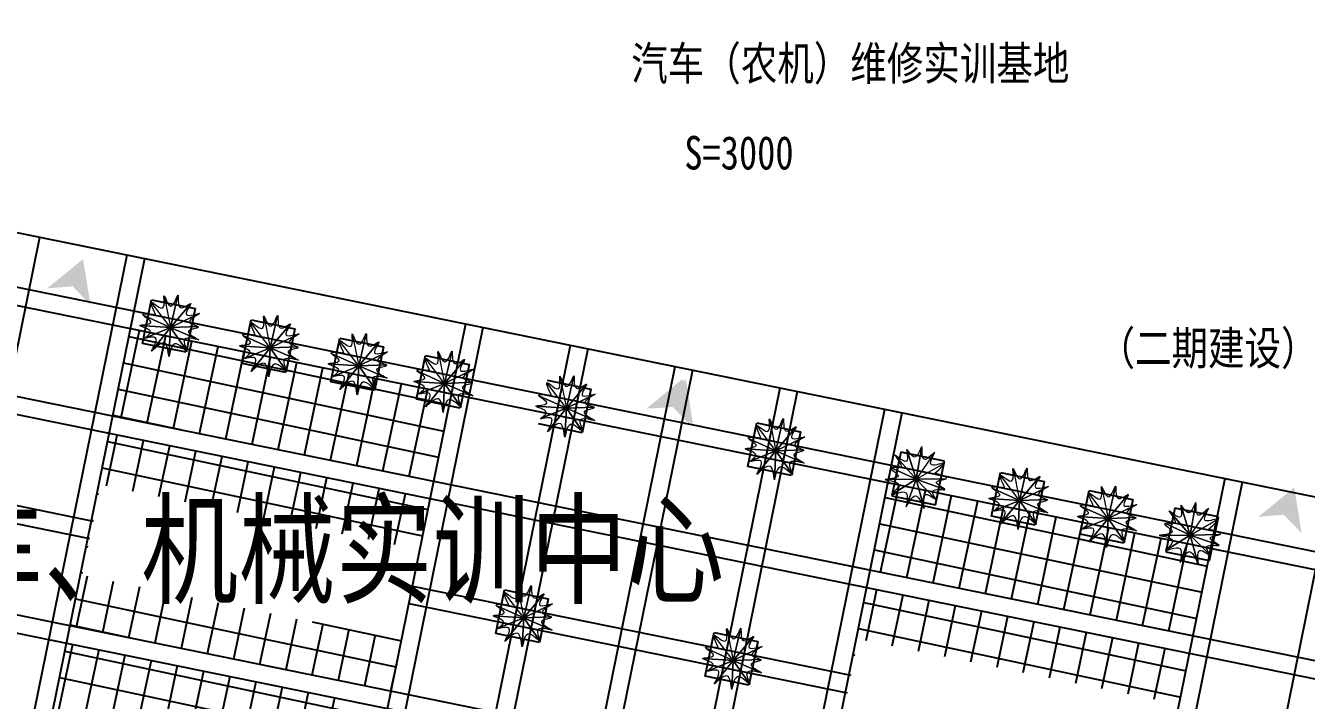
# Model space of a CAD drawing. Extents: x -534 to 560, y 572 to 1344.
# Drawn here: x -200.6 to -128.8, y 1170.5 to 1208.4 of the extents above; entities that cross this region are included whole.
import ezdxf

# ---------------------------------------------------------------- set-up
doc = ezdxf.new("R2010")
doc.units = 0
doc.header["$LTSCALE"] = 1000
doc.header["$MEASUREMENT"] = 0
for name, color, linetype in [('0-场地', 5, 'Continuous'), ('2222', 7, 'Continuous'), ('PUB_TEXT', 7, 'Continuous'), ('WALL', 2, 'Continuous'), ('绿化', 3, 'Continuous'), ('铺地', 25, 'Continuous')]:
    doc.layers.add(name, color=color, linetype=linetype)
doc.styles.add('HT', font='simhei.ttf', dxfattribs={"width": 0.8})

msp = doc.modelspace()

# ---------------------------------------------------------------- hatches: boundary and pattern name
at = {"layer": '0-场地'}
for points in [[(-198.003, 1193.744), (-197.008, 1192.707), (-197.423, 1195.272), (-199.437, 1193.629)], [(-164.361, 1187.017), (-163.365, 1185.98), (-163.781, 1188.544), (-165.794, 1186.902)], [(-164.176, 1186.996), (-163.18, 1185.958), (-163.596, 1188.523), (-165.609, 1186.881)], [(-130.031, 1180.935), (-129.036, 1179.897), (-129.451, 1182.462), (-131.464, 1180.82)]]:
    msp.add_hatch(color=256, dxfattribs=at).paths.add_polyline_path(points)

# ---------------------------------------------------------------- linework, layer by layer
at = {"layer": '2222'}
for p, q in [((-194.082, 1190.547), (-193.584, 1192.996)), ((-193.584, 1192.996), (-191.134, 1192.498)), ((-191.134, 1192.498), (-191.633, 1190.048)), ((-188.488, 1189.408), (-187.989, 1191.858)), ((-187.989, 1191.858), (-185.539, 1191.36)), ((-185.539, 1191.36), (-186.038, 1188.91)), ((-191.633, 1190.048), (-194.082, 1190.547)), ((-183.517, 1188.397), (-183.019, 1190.847)), ((-183.019, 1190.847), (-180.569, 1190.349)), ((-180.569, 1190.349), (-181.068, 1187.899)), ((-178.703, 1187.418), (-178.205, 1189.868)), ((-178.205, 1189.868), (-175.755, 1189.369)), ((-186.038, 1188.91), (-188.488, 1189.408)), ((-175.755, 1189.369), (-176.254, 1186.92)), ((-181.068, 1187.899), (-183.517, 1188.397)), ((-171.371, 1188.477), (-168.921, 1187.979)), ((-176.254, 1186.92), (-178.703, 1187.418)), ((-168.921, 1187.979), (-169.419, 1185.529)), ((-169.419, 1185.529), (-171.869, 1186.028)), ((-160.11, 1183.635), (-159.612, 1186.085)), ((-159.612, 1186.085), (-157.162, 1185.587)), ((-157.162, 1185.587), (-157.66, 1183.137)), ((-151.531, 1184.441), (-152.03, 1181.992)), ((-149.082, 1183.943), (-151.531, 1184.441)), ((-149.58, 1181.493), (-149.082, 1183.943)), ((-157.66, 1183.137), (-160.11, 1183.635)), ((-146.435, 1180.853), (-145.937, 1183.303)), ((-145.937, 1183.303), (-143.487, 1182.805)), ((-143.487, 1182.805), (-143.985, 1180.355)), ((-152.03, 1181.992), (-149.58, 1181.493)), ((-141.465, 1179.842), (-140.966, 1182.292)), ((-140.966, 1182.292), (-138.517, 1181.794)), ((-138.517, 1181.794), (-139.015, 1179.344)), ((-136.152, 1181.313), (-136.651, 1178.863)), ((-133.703, 1180.814), (-136.152, 1181.313)), ((-143.985, 1180.355), (-146.435, 1180.853)), ((-134.201, 1178.365), (-133.703, 1180.814)), ((-139.015, 1179.344), (-141.465, 1179.842)), ((-136.651, 1178.863), (-134.201, 1178.365)), ((-174.261, 1174.268), (-173.763, 1176.718)), ((-173.763, 1176.718), (-171.313, 1176.22)), ((-171.313, 1176.22), (-171.812, 1173.77)), ((-171.812, 1173.77), (-174.261, 1174.268)), ((-162.502, 1171.876), (-162.004, 1174.326)), ((-162.004, 1174.326), (-159.554, 1173.828)), ((-159.554, 1173.828), (-160.052, 1171.378)), ((-160.052, 1171.378), (-162.502, 1171.876))]:
    msp.add_line(p, q, dxfattribs=at)
at = {"layer": 'WALL', "ltscale": 10, "const_width": 0.1}
msp.add_lwpolyline([(-107.751, 1177.754), (-101.762, 1207.149), (-199.753, 1227.09), (-205.736, 1197.692)], close=True, dxfattribs=at)
at = {"layer": '绿化', "color": 3, "lineweight": 0}
for p, q in [((-192.879, 1193.221), (-192.514, 1191.432)), ((-192.514, 1191.432), (-192.097, 1193.246)), ((-192.097, 1193.246), (-192.514, 1191.432)), ((-192.514, 1191.432), (-193.608, 1192.861)), ((-192.514, 1191.432), (-191.383, 1192.774)), ((-191.383, 1192.774), (-192.514, 1191.432)), ((-192.514, 1191.432), (-194.057, 1192.126)), ((-194.057, 1192.126), (-192.514, 1191.432)), ((-192.514, 1191.432), (-190.898, 1192.221)), ((-190.898, 1192.221), (-192.514, 1191.432)), ((-186.92, 1190.294), (-188.014, 1191.723)), ((-187.284, 1192.083), (-186.92, 1190.294)), ((-186.92, 1190.294), (-186.503, 1192.107)), ((-186.503, 1192.107), (-186.92, 1190.294)), ((-192.514, 1191.432), (-194.231, 1191.544)), ((-194.231, 1191.544), (-192.514, 1191.432)), ((-192.514, 1191.432), (-193.961, 1190.843)), ((-193.961, 1190.843), (-192.514, 1191.432)), ((-192.514, 1191.432), (-193.575, 1190.114)), ((-193.575, 1190.114), (-192.514, 1191.432)), ((-192.514, 1191.432), (-192.6, 1189.804)), ((-192.6, 1189.804), (-192.514, 1191.432)), ((-192.514, 1191.432), (-190.942, 1191.492)), ((-190.942, 1191.492), (-192.514, 1191.432)), ((-192.514, 1191.432), (-191.585, 1190.102)), ((-191.585, 1190.102), (-192.514, 1191.432)), ((-192.514, 1191.432), (-190.923, 1190.738)), ((-190.923, 1190.738), (-192.514, 1191.432)), ((-186.92, 1190.294), (-188.462, 1190.987)), ((-188.462, 1190.987), (-186.92, 1190.294)), ((-186.92, 1190.294), (-185.789, 1191.636)), ((-185.789, 1191.636), (-186.92, 1190.294)), ((-186.92, 1190.294), (-185.303, 1191.083)), ((-185.303, 1191.083), (-186.92, 1190.294)), ((-182.314, 1191.072), (-181.949, 1189.282)), ((-181.949, 1189.282), (-181.532, 1191.096)), ((-181.532, 1191.096), (-181.949, 1189.282)), ((-186.92, 1190.294), (-188.636, 1190.406)), ((-188.636, 1190.406), (-186.92, 1190.294)), ((-186.92, 1190.294), (-188.366, 1189.705)), ((-188.366, 1189.705), (-186.92, 1190.294)), ((-186.92, 1190.294), (-187.98, 1188.976)), ((-187.98, 1188.976), (-186.92, 1190.294)), ((-186.92, 1190.294), (-187.005, 1188.666)), ((-187.005, 1188.666), (-186.92, 1190.294)), ((-186.92, 1190.294), (-185.347, 1190.354)), ((-185.347, 1190.354), (-186.92, 1190.294)), ((-186.92, 1190.294), (-185.991, 1188.964)), ((-185.991, 1188.964), (-186.92, 1190.294)), ((-186.92, 1190.294), (-185.328, 1189.6)), ((-185.328, 1189.6), (-186.92, 1190.294)), ((-181.949, 1189.282), (-183.043, 1190.711)), ((-181.949, 1189.282), (-180.818, 1190.625)), ((-180.818, 1190.625), (-181.949, 1189.282)), ((-181.949, 1189.282), (-183.492, 1189.976)), ((-183.492, 1189.976), (-181.949, 1189.282)), ((-181.949, 1189.282), (-180.333, 1190.071)), ((-180.333, 1190.071), (-181.949, 1189.282)), ((-177.135, 1188.303), (-178.229, 1189.732)), ((-177.5, 1190.093), (-177.135, 1188.303)), ((-177.135, 1188.303), (-176.718, 1190.117)), ((-176.718, 1190.117), (-177.135, 1188.303)), ((-177.135, 1188.303), (-176.004, 1189.646)), ((-176.004, 1189.646), (-177.135, 1188.303)), ((-181.949, 1189.282), (-183.666, 1189.395)), ((-183.666, 1189.395), (-181.949, 1189.282)), ((-181.949, 1189.282), (-183.396, 1188.693)), ((-183.396, 1188.693), (-181.949, 1189.282)), ((-181.949, 1189.282), (-183.01, 1187.965)), ((-183.01, 1187.965), (-181.949, 1189.282)), ((-181.949, 1189.282), (-182.035, 1187.654)), ((-182.035, 1187.654), (-181.949, 1189.282)), ((-181.949, 1189.282), (-180.377, 1189.342)), ((-180.377, 1189.342), (-181.949, 1189.282)), ((-181.949, 1189.282), (-181.02, 1187.953)), ((-181.02, 1187.953), (-181.949, 1189.282)), ((-181.949, 1189.282), (-180.358, 1188.589)), ((-180.358, 1188.589), (-181.949, 1189.282)), ((-177.135, 1188.303), (-178.678, 1188.997)), ((-178.678, 1188.997), (-177.135, 1188.303)), ((-177.135, 1188.303), (-175.519, 1189.092)), ((-175.519, 1189.092), (-177.135, 1188.303)), ((-177.135, 1188.303), (-178.852, 1188.416)), ((-178.852, 1188.416), (-177.135, 1188.303)), ((-177.135, 1188.303), (-178.582, 1187.714)), ((-178.582, 1187.714), (-177.135, 1188.303)), ((-177.135, 1188.303), (-178.196, 1186.986)), ((-178.196, 1186.986), (-177.135, 1188.303)), ((-177.135, 1188.303), (-177.221, 1186.675)), ((-177.221, 1186.675), (-177.135, 1188.303)), ((-177.135, 1188.303), (-175.563, 1188.363)), ((-175.563, 1188.363), (-177.135, 1188.303)), ((-177.135, 1188.303), (-176.206, 1186.973)), ((-176.206, 1186.973), (-177.135, 1188.303)), ((-177.135, 1188.303), (-175.544, 1187.609)), ((-175.544, 1187.609), (-177.135, 1188.303)), ((-170.301, 1186.913), (-171.395, 1188.342)), ((-170.665, 1188.702), (-170.301, 1186.913)), ((-170.301, 1186.913), (-169.884, 1188.727)), ((-169.884, 1188.727), (-170.301, 1186.913)), ((-170.301, 1186.913), (-169.17, 1188.255)), ((-169.17, 1188.255), (-170.301, 1186.913)), ((-170.301, 1186.913), (-171.844, 1187.607)), ((-171.844, 1187.607), (-170.301, 1186.913)), ((-170.301, 1186.913), (-168.684, 1187.702)), ((-168.684, 1187.702), (-170.301, 1186.913)), ((-170.301, 1186.913), (-172.018, 1187.025)), ((-172.018, 1187.025), (-170.301, 1186.913)), ((-170.301, 1186.913), (-171.748, 1186.324)), ((-171.748, 1186.324), (-170.301, 1186.913)), ((-170.301, 1186.913), (-171.362, 1185.595)), ((-171.362, 1185.595), (-170.301, 1186.913)), ((-170.301, 1186.913), (-170.387, 1185.285)), ((-170.387, 1185.285), (-170.301, 1186.913)), ((-170.301, 1186.913), (-168.729, 1186.973)), ((-168.729, 1186.973), (-170.301, 1186.913)), ((-170.301, 1186.913), (-169.372, 1185.583)), ((-169.372, 1185.583), (-170.301, 1186.913)), ((-170.301, 1186.913), (-168.71, 1186.219)), ((-168.71, 1186.219), (-170.301, 1186.913)), ((-158.542, 1184.521), (-159.636, 1185.95)), ((-158.906, 1186.31), (-158.542, 1184.521)), ((-158.542, 1184.521), (-158.125, 1186.334)), ((-158.125, 1186.334), (-158.542, 1184.521)), ((-158.542, 1184.521), (-157.411, 1185.863)), ((-157.411, 1185.863), (-158.542, 1184.521)), ((-158.542, 1184.521), (-156.925, 1185.31)), ((-156.925, 1185.31), (-158.542, 1184.521)), ((-158.542, 1184.521), (-160.259, 1184.633)), ((-160.259, 1184.633), (-158.542, 1184.521)), ((-158.542, 1184.521), (-160.084, 1185.214)), ((-160.084, 1185.214), (-158.542, 1184.521)), ((-158.542, 1184.521), (-159.989, 1183.931)), ((-159.989, 1183.931), (-158.542, 1184.521)), ((-158.542, 1184.521), (-159.603, 1183.203)), ((-159.603, 1183.203), (-158.542, 1184.521)), ((-158.542, 1184.521), (-158.628, 1182.892)), ((-158.628, 1182.892), (-158.542, 1184.521)), ((-158.542, 1184.521), (-156.97, 1184.581)), ((-156.97, 1184.581), (-158.542, 1184.521)), ((-158.542, 1184.521), (-157.613, 1183.191)), ((-157.613, 1183.191), (-158.542, 1184.521)), ((-158.542, 1184.521), (-156.95, 1183.827)), ((-156.95, 1183.827), (-158.542, 1184.521)), ((-150.677, 1182.921), (-151.194, 1184.598)), ((-151.194, 1184.598), (-150.677, 1182.921)), ((-150.677, 1182.921), (-150.353, 1184.753)), ((-150.353, 1184.753), (-150.677, 1182.921)), ((-150.677, 1182.921), (-151.858, 1184.279)), ((-151.858, 1184.279), (-150.677, 1182.921)), ((-149.643, 1184.426), (-150.677, 1182.921)), ((-150.677, 1182.921), (-149.112, 1183.809)), ((-150.677, 1182.921), (-152.101, 1183.59)), ((-152.101, 1183.59), (-150.677, 1182.921)), ((-144.867, 1181.739), (-145.961, 1183.168)), ((-145.231, 1183.528), (-144.867, 1181.739)), ((-144.867, 1181.739), (-144.45, 1183.552)), ((-144.45, 1183.552), (-144.867, 1181.739)), ((-144.867, 1181.739), (-143.736, 1183.081)), ((-143.736, 1183.081), (-144.867, 1181.739)), ((-150.677, 1182.921), (-152.414, 1182.904)), ((-152.414, 1182.904), (-150.677, 1182.921)), ((-150.677, 1182.921), (-152.052, 1182.059)), ((-152.052, 1182.059), (-150.677, 1182.921)), ((-150.677, 1182.921), (-151.235, 1181.388)), ((-151.235, 1181.388), (-150.677, 1182.921)), ((-150.677, 1182.921), (-148.987, 1182.957)), ((-148.987, 1182.957), (-150.677, 1182.921)), ((-150.677, 1182.921), (-150.216, 1181.293)), ((-150.216, 1181.293), (-150.677, 1182.921)), ((-150.677, 1182.921), (-149.053, 1182.353)), ((-149.053, 1182.353), (-150.677, 1182.921)), ((-150.677, 1182.921), (-149.576, 1181.813)), ((-149.576, 1181.813), (-150.677, 1182.921)), ((-144.867, 1181.739), (-146.41, 1182.432)), ((-146.41, 1182.432), (-144.867, 1181.739)), ((-144.867, 1181.739), (-143.25, 1182.528)), ((-143.25, 1182.528), (-144.867, 1181.739)), ((-140.261, 1182.517), (-139.897, 1180.727)), ((-139.897, 1180.727), (-139.48, 1182.541)), ((-139.48, 1182.541), (-139.897, 1180.727)), ((-144.867, 1181.739), (-146.584, 1181.851)), ((-146.584, 1181.851), (-144.867, 1181.739)), ((-144.867, 1181.739), (-146.314, 1181.149)), ((-146.314, 1181.149), (-144.867, 1181.739)), ((-144.867, 1181.739), (-145.928, 1180.421)), ((-145.928, 1180.421), (-144.867, 1181.739)), ((-144.867, 1181.739), (-144.953, 1180.111)), ((-144.953, 1180.111), (-144.867, 1181.739)), ((-144.867, 1181.739), (-143.295, 1181.799)), ((-143.295, 1181.799), (-144.867, 1181.739)), ((-144.867, 1181.739), (-143.938, 1180.409)), ((-143.938, 1180.409), (-144.867, 1181.739)), ((-144.867, 1181.739), (-143.276, 1181.045)), ((-143.276, 1181.045), (-144.867, 1181.739)), ((-139.897, 1180.727), (-140.991, 1182.156)), ((-139.897, 1180.727), (-138.766, 1182.07)), ((-138.766, 1182.07), (-139.897, 1180.727)), ((-139.897, 1180.727), (-141.439, 1181.421)), ((-141.439, 1181.421), (-139.897, 1180.727)), ((-139.897, 1180.727), (-138.28, 1181.516)), ((-138.28, 1181.516), (-139.897, 1180.727)), ((-135.298, 1179.792), (-136.479, 1181.15)), ((-136.479, 1181.15), (-135.298, 1179.792)), ((-135.298, 1179.792), (-135.815, 1181.47)), ((-135.815, 1181.47), (-135.298, 1179.792)), ((-135.298, 1179.792), (-134.974, 1181.624)), ((-134.974, 1181.624), (-135.298, 1179.792)), ((-134.264, 1181.297), (-135.298, 1179.792)), ((-139.897, 1180.727), (-141.614, 1180.84)), ((-141.614, 1180.84), (-139.897, 1180.727)), ((-139.897, 1180.727), (-141.343, 1180.138)), ((-141.343, 1180.138), (-139.897, 1180.727)), ((-139.897, 1180.727), (-140.957, 1179.41)), ((-140.957, 1179.41), (-139.897, 1180.727)), ((-139.897, 1180.727), (-139.982, 1179.099)), ((-139.982, 1179.099), (-139.897, 1180.727)), ((-139.897, 1180.727), (-138.324, 1180.787)), ((-138.324, 1180.787), (-139.897, 1180.727)), ((-139.897, 1180.727), (-138.968, 1179.398)), ((-138.968, 1179.398), (-139.897, 1180.727)), ((-139.897, 1180.727), (-138.305, 1180.034)), ((-138.305, 1180.034), (-139.897, 1180.727)), ((-135.298, 1179.792), (-136.722, 1180.461)), ((-136.722, 1180.461), (-135.298, 1179.792)), ((-135.298, 1179.792), (-133.733, 1180.68)), ((-135.298, 1179.792), (-137.034, 1179.775)), ((-137.034, 1179.775), (-135.298, 1179.792)), ((-135.298, 1179.792), (-136.673, 1178.931)), ((-136.673, 1178.931), (-135.298, 1179.792)), ((-135.298, 1179.792), (-135.856, 1178.26)), ((-135.856, 1178.26), (-135.298, 1179.792)), ((-135.298, 1179.792), (-133.608, 1179.828)), ((-133.608, 1179.828), (-135.298, 1179.792)), ((-135.298, 1179.792), (-134.837, 1178.165)), ((-134.837, 1178.165), (-135.298, 1179.792)), ((-135.298, 1179.792), (-133.674, 1179.225)), ((-133.674, 1179.225), (-135.298, 1179.792)), ((-135.298, 1179.792), (-134.197, 1178.684)), ((-134.197, 1178.684), (-135.298, 1179.792)), ((-173.058, 1176.943), (-172.693, 1175.154)), ((-172.693, 1175.154), (-172.276, 1176.967)), ((-172.276, 1176.967), (-172.693, 1175.154)), ((-172.693, 1175.154), (-173.787, 1176.583)), ((-172.693, 1175.154), (-171.562, 1176.496)), ((-171.562, 1176.496), (-172.693, 1175.154)), ((-172.693, 1175.154), (-171.077, 1175.943)), ((-171.077, 1175.943), (-172.693, 1175.154)), ((-172.693, 1175.154), (-174.41, 1175.266)), ((-174.41, 1175.266), (-172.693, 1175.154)), ((-172.693, 1175.154), (-174.236, 1175.847)), ((-174.236, 1175.847), (-172.693, 1175.154)), ((-172.693, 1175.154), (-171.121, 1175.214)), ((-171.121, 1175.214), (-172.693, 1175.154)), ((-172.693, 1175.154), (-174.14, 1174.565)), ((-174.14, 1174.565), (-172.693, 1175.154)), ((-172.693, 1175.154), (-173.754, 1173.836)), ((-173.754, 1173.836), (-172.693, 1175.154)), ((-172.693, 1175.154), (-172.779, 1173.526)), ((-172.779, 1173.526), (-172.693, 1175.154)), ((-172.693, 1175.154), (-171.764, 1173.824)), ((-171.764, 1173.824), (-172.693, 1175.154)), ((-172.693, 1175.154), (-171.102, 1174.46)), ((-171.102, 1174.46), (-172.693, 1175.154)), ((-161.299, 1174.551), (-160.934, 1172.761)), ((-160.934, 1172.761), (-160.517, 1174.575)), ((-160.517, 1174.575), (-160.934, 1172.761)), ((-160.934, 1172.761), (-162.028, 1174.19)), ((-160.934, 1172.761), (-159.803, 1174.104)), ((-159.803, 1174.104), (-160.934, 1172.761)), ((-160.934, 1172.761), (-162.477, 1173.455)), ((-162.477, 1173.455), (-160.934, 1172.761)), ((-160.934, 1172.761), (-159.317, 1173.55)), ((-159.317, 1173.55), (-160.934, 1172.761)), ((-160.934, 1172.761), (-162.651, 1172.874)), ((-162.651, 1172.874), (-160.934, 1172.761)), ((-160.934, 1172.761), (-162.381, 1172.172)), ((-162.381, 1172.172), (-160.934, 1172.761)), ((-160.934, 1172.761), (-161.995, 1171.444)), ((-161.995, 1171.444), (-160.934, 1172.761)), ((-160.934, 1172.761), (-161.02, 1171.133)), ((-161.02, 1171.133), (-160.934, 1172.761)), ((-160.934, 1172.761), (-159.362, 1172.821)), ((-159.362, 1172.821), (-160.934, 1172.761)), ((-160.934, 1172.761), (-160.005, 1171.432)), ((-160.005, 1171.432), (-160.934, 1172.761)), ((-160.934, 1172.761), (-159.343, 1172.068)), ((-159.343, 1172.068), (-160.934, 1172.761))]:
    msp.add_line(p, q, dxfattribs=at)
for points in [[(-193.354, 1192.165), (-193.745, 1192.202), (-194.473, 1192.27), (-193.132, 1191.602), (-194.823, 1191.593), (-193.202, 1191.298), (-194.341, 1190.664), (-192.877, 1191.18), (-194.025, 1189.514), (-192.973, 1190.783), (-192.631, 1190.312), (-192.619, 1189.284), (-192.454, 1191.104), (-191.242, 1189.592), (-192.162, 1191.171), (-190.261, 1190.46), (-192.099, 1191.31), (-190.668, 1191.398), (-191.23, 1191.593), (-191.726, 1191.789), (-190.268, 1192.488), (-192.102, 1191.8), (-191.017, 1193.153), (-192.214, 1192.11), (-191.964, 1193.854), (-192.483, 1192.044), (-193.019, 1193.802), (-192.701, 1192.035), (-193.858, 1193.239), (-193.523, 1192.525), (-193.354, 1192.165)], [(-187.76, 1191.027), (-188.151, 1191.063), (-188.878, 1191.132), (-187.538, 1190.464), (-189.228, 1190.454), (-187.607, 1190.16), (-188.747, 1189.525), (-187.283, 1190.041), (-188.43, 1188.376), (-187.379, 1189.645), (-187.036, 1189.174), (-187.025, 1188.146), (-186.859, 1189.966), (-185.648, 1188.453), (-186.568, 1190.033), (-184.666, 1189.322), (-186.504, 1190.171), (-185.073, 1190.259), (-185.636, 1190.455), (-186.131, 1190.651), (-184.673, 1191.35), (-186.507, 1190.662), (-185.422, 1192.014), (-186.619, 1190.972), (-186.369, 1192.715), (-186.888, 1190.906), (-187.424, 1192.664), (-187.107, 1190.897), (-188.264, 1192.101), (-187.929, 1191.387), (-187.76, 1191.027)], [(-182.789, 1190.016), (-183.18, 1190.052), (-183.907, 1190.121), (-182.567, 1189.453), (-184.258, 1189.443), (-182.637, 1189.149), (-183.776, 1188.514), (-182.312, 1189.03), (-183.46, 1187.365), (-182.408, 1188.634), (-182.066, 1188.163), (-182.054, 1187.135), (-181.889, 1188.955), (-180.677, 1187.442), (-181.597, 1189.022), (-179.695, 1188.311), (-181.534, 1189.16), (-180.103, 1189.248), (-180.665, 1189.444), (-181.161, 1189.64), (-179.703, 1190.339), (-181.537, 1189.651), (-180.452, 1191.003), (-181.649, 1189.96), (-181.399, 1191.704), (-181.918, 1189.895), (-182.454, 1191.653), (-182.136, 1189.886), (-183.293, 1191.089), (-182.958, 1190.376), (-182.789, 1190.016)], [(-177.975, 1189.036), (-178.366, 1189.073), (-179.093, 1189.141), (-177.753, 1188.473), (-179.444, 1188.464), (-177.823, 1188.17), (-178.962, 1187.535), (-177.498, 1188.051), (-178.646, 1186.386), (-177.594, 1187.654), (-177.252, 1187.183), (-177.24, 1186.156), (-177.075, 1187.975), (-175.863, 1186.463), (-176.783, 1188.042), (-174.881, 1187.331), (-176.72, 1188.181), (-175.289, 1188.269), (-175.851, 1188.464), (-176.347, 1188.661), (-174.889, 1189.36), (-176.723, 1188.671), (-175.638, 1190.024), (-176.835, 1188.981), (-176.585, 1190.725), (-177.104, 1188.916), (-177.64, 1190.673), (-177.322, 1188.907), (-178.479, 1190.11), (-178.144, 1189.396), (-177.975, 1189.036)], [(-171.141, 1187.646), (-171.532, 1187.683), (-172.259, 1187.751), (-170.919, 1187.083), (-172.61, 1187.074), (-170.988, 1186.779), (-172.128, 1186.145), (-170.664, 1186.661), (-171.812, 1184.995), (-170.76, 1186.264), (-170.417, 1185.793), (-170.406, 1184.765), (-170.241, 1186.585), (-169.029, 1185.073), (-169.949, 1186.652), (-168.047, 1185.941), (-169.886, 1186.791), (-168.455, 1186.879), (-169.017, 1187.074), (-169.513, 1187.27), (-168.055, 1187.969), (-169.888, 1187.281), (-168.803, 1188.634), (-170, 1187.591), (-169.75, 1189.335), (-170.27, 1187.525), (-170.806, 1189.283), (-170.488, 1187.516), (-171.645, 1188.72), (-171.31, 1188.006), (-171.141, 1187.646)], [(-159.382, 1185.254), (-159.773, 1185.29), (-160.5, 1185.359), (-159.16, 1184.691), (-160.85, 1184.681), (-159.229, 1184.387), (-160.369, 1183.752), (-158.905, 1184.268), (-160.053, 1182.603), (-159.001, 1183.872), (-158.658, 1183.401), (-158.647, 1182.373), (-158.481, 1184.193), (-157.27, 1182.68), (-158.19, 1184.26), (-156.288, 1183.549), (-158.126, 1184.398), (-156.695, 1184.486), (-157.258, 1184.682), (-157.754, 1184.878), (-156.295, 1185.577), (-158.129, 1184.889), (-157.044, 1186.241), (-158.241, 1185.199), (-157.991, 1186.942), (-158.51, 1185.133), (-159.047, 1186.891), (-158.729, 1185.124), (-159.886, 1186.327), (-159.551, 1185.614), (-159.382, 1185.254)], [(-149.618, 1183.267), (-149.244, 1183.148), (-148.548, 1182.927), (-150.042, 1182.836), (-148.49, 1182.167), (-150.097, 1182.529), (-149.296, 1181.5), (-150.442, 1182.547), (-150.036, 1180.565), (-150.508, 1182.144), (-151.008, 1181.844), (-151.42, 1180.903), (-150.861, 1182.643), (-152.567, 1181.724), (-151.104, 1182.818), (-153.132, 1182.907), (-151.108, 1182.97), (-152.391, 1183.611), (-151.797, 1183.571), (-151.263, 1183.558), (-152.333, 1184.771), (-150.914, 1183.421), (-151.384, 1185.09), (-150.689, 1183.662), (-150.238, 1185.365), (-150.467, 1183.497), (-149.287, 1184.905), (-150.27, 1183.403), (-148.734, 1184.059), (-149.322, 1183.533), (-149.618, 1183.267)], [(-145.707, 1182.472), (-146.098, 1182.508), (-146.825, 1182.577), (-145.485, 1181.909), (-147.176, 1181.899), (-145.554, 1181.605), (-146.694, 1180.97), (-145.23, 1181.486), (-146.378, 1179.821), (-145.326, 1181.09), (-144.983, 1180.619), (-144.972, 1179.591), (-144.807, 1181.411), (-143.595, 1179.898), (-144.515, 1181.478), (-142.613, 1180.767), (-144.452, 1181.616), (-143.021, 1181.704), (-143.583, 1181.9), (-144.079, 1182.096), (-142.621, 1182.795), (-144.454, 1182.107), (-143.369, 1183.459), (-144.566, 1182.417), (-144.316, 1184.16), (-144.836, 1182.351), (-145.372, 1184.109), (-145.054, 1182.342), (-146.211, 1183.545), (-145.876, 1182.832), (-145.707, 1182.472)], [(-140.737, 1181.461), (-141.128, 1181.497), (-141.855, 1181.566), (-140.515, 1180.898), (-142.205, 1180.888), (-140.584, 1180.594), (-141.724, 1179.959), (-140.26, 1180.475), (-141.408, 1178.81), (-140.356, 1180.079), (-140.013, 1179.607), (-140.002, 1178.58), (-139.836, 1180.4), (-138.625, 1178.887), (-139.545, 1180.467), (-137.643, 1179.756), (-139.481, 1180.605), (-138.05, 1180.693), (-138.613, 1180.889), (-139.108, 1181.085), (-137.65, 1181.784), (-139.484, 1181.096), (-138.399, 1182.448), (-139.596, 1181.405), (-139.346, 1183.149), (-139.865, 1181.34), (-140.402, 1183.098), (-140.084, 1181.331), (-141.241, 1182.534), (-140.906, 1181.821), (-140.737, 1181.461)], [(-134.239, 1180.139), (-133.865, 1180.02), (-133.169, 1179.798), (-134.663, 1179.707), (-133.111, 1179.038), (-134.718, 1179.4), (-133.917, 1178.371), (-135.063, 1179.418), (-134.657, 1177.437), (-135.129, 1179.016), (-135.629, 1178.716), (-136.041, 1177.774), (-135.482, 1179.514), (-137.188, 1178.595), (-135.725, 1179.689), (-137.753, 1179.778), (-135.729, 1179.842), (-137.012, 1180.482), (-136.417, 1180.442), (-135.884, 1180.429), (-136.954, 1181.642), (-135.535, 1180.292), (-136.005, 1181.961), (-135.31, 1180.534), (-134.859, 1182.236), (-135.088, 1180.368), (-133.908, 1181.776), (-134.891, 1180.274), (-133.355, 1180.93), (-133.943, 1180.404), (-134.239, 1180.139)], [(-173.533, 1175.887), (-173.924, 1175.923), (-174.651, 1175.992), (-173.311, 1175.324), (-175.002, 1175.314), (-173.381, 1175.02), (-174.52, 1174.385), (-173.056, 1174.901), (-174.204, 1173.236), (-173.152, 1174.505), (-172.81, 1174.034), (-172.798, 1173.006), (-172.633, 1174.826), (-171.421, 1173.313), (-172.341, 1174.893), (-170.439, 1174.182), (-172.278, 1175.031), (-170.847, 1175.119), (-171.409, 1175.315), (-171.905, 1175.511), (-170.447, 1176.21), (-172.281, 1175.522), (-171.196, 1176.875), (-172.393, 1175.832), (-172.143, 1177.575), (-172.662, 1175.766), (-173.198, 1177.524), (-172.88, 1175.757), (-174.037, 1176.961), (-173.702, 1176.247), (-173.533, 1175.887)], [(-161.774, 1173.495), (-162.165, 1173.531), (-162.892, 1173.6), (-161.552, 1172.932), (-163.243, 1172.922), (-161.622, 1172.628), (-162.761, 1171.993), (-161.297, 1172.509), (-162.445, 1170.844), (-161.393, 1172.113), (-161.05, 1171.641), (-161.039, 1170.614), (-160.874, 1172.434), (-159.662, 1170.921), (-160.582, 1172.501), (-158.68, 1171.79), (-160.519, 1172.639), (-159.088, 1172.727), (-159.65, 1172.923), (-160.146, 1173.119), (-158.688, 1173.818), (-160.521, 1173.13), (-159.436, 1174.482), (-160.634, 1173.439), (-160.383, 1175.183), (-160.903, 1173.374), (-161.439, 1175.132), (-161.121, 1173.365), (-162.278, 1174.568), (-161.943, 1173.854), (-161.774, 1173.495)]]:
    msp.add_open_spline(points, degree=3, knots=[0, 0, 0, 0, 789.599617, 1468.1889, 2185.683253, 2966.644267, 3488.865037, 4163.95761, 5037.701018, 6009.288263, 6168.27283, 6910.292798, 7787.326321, 8694.876024, 9465.180434, 10363.141537, 11223.683602, 11903.730678, 12278.742471, 12556.868734, 13397.199445, 14216.451517, 14956.571912, 15638.779964, 16432.649257, 17243.169237, 18024.859298, 18801.328114, 19602.91567, 20418.43355, 20418.43355, 20418.43355, 20418.43355], dxfattribs=at)
at = {"layer": '铺地'}
for p, q in [((-257.392, 1205.14), (-103.268, 1173.786)), ((-257.666, 1204.176), (-103.467, 1172.806)), ((-258.531, 1199.249), (-104.466, 1167.907)), ((-258.41, 1198.204), (-104.665, 1166.927)), ((-206.349, 1164.537), (-199.844, 1196.51)), ((-201.449, 1163.541), (-194.945, 1195.513)), ((-200.469, 1163.341), (-193.965, 1195.314)), ((-195.292, 1186.384), (-194.252, 1191.275)), ((-193.822, 1186.085), (-192.782, 1190.976)), ((-182.526, 1159.296), (-175.945, 1191.647)), ((-181.746, 1158.116), (-174.965, 1191.447)), ((-194.858, 1190.923), (-176.87, 1187.099)), ((-192.352, 1185.786), (-191.313, 1190.677)), ((-190.882, 1185.487), (-189.843, 1190.378)), ((-176.846, 1157.12), (-170.065, 1190.45)), ((-189.412, 1185.188), (-188.373, 1190.079)), ((-187.942, 1184.889), (-186.903, 1189.78)), ((-175.866, 1156.92), (-169.086, 1190.251)), ((-195.157, 1189.453), (-177.169, 1185.629)), ((-186.472, 1184.59), (-185.433, 1189.481)), ((-185.002, 1184.291), (-183.963, 1189.182)), ((-183.532, 1183.992), (-182.493, 1188.883)), ((-170.967, 1155.923), (-164.186, 1189.254)), ((-169.987, 1155.724), (-163.206, 1189.055)), ((-182.062, 1183.693), (-181.023, 1188.584)), ((-180.593, 1183.394), (-179.553, 1188.285)), ((-195.456, 1187.983), (-177.468, 1184.159)), ((-179.123, 1183.095), (-178.083, 1187.986)), ((-165.087, 1154.727), (-158.306, 1188.058)), ((-164.107, 1154.528), (-157.326, 1187.859)), ((-259.773, 1187.256), (-106.862, 1156.148)), ((-159.084, 1154.137), (-152.427, 1186.862)), ((-158.087, 1154.022), (-151.447, 1186.663)), ((-259.897, 1186.261), (-107.061, 1155.169)), ((-195.755, 1186.513), (-191.967, 1185.708)), ((-196.107, 1182.552), (-195.5, 1185.406)), ((-196.054, 1185.043), (-178.066, 1181.22)), ((-194.637, 1182.253), (-194.03, 1185.107)), ((-193.167, 1181.954), (-192.56, 1184.808)), ((-191.697, 1181.655), (-191.09, 1184.509)), ((-190.227, 1181.356), (-189.62, 1184.21)), ((-188.757, 1181.057), (-188.15, 1183.911)), ((-196.353, 1183.573), (-178.365, 1179.75)), ((-187.287, 1180.758), (-186.68, 1183.612)), ((-185.817, 1180.459), (-185.21, 1183.313)), ((-184.347, 1180.16), (-183.74, 1183.014)), ((-182.877, 1179.861), (-182.27, 1182.715)), ((-181.407, 1179.562), (-180.8, 1182.416)), ((-152.664, 1177.712), (-151.624, 1182.603)), ((-139.65, 1151.907), (-133.329, 1182.978)), ((-138.653, 1151.793), (-132.349, 1182.779)), ((-203.956, 1182.024), (-196.86, 1180.58)), ((-196.652, 1182.103), (-196.555, 1182.082)), ((-179.937, 1179.263), (-179.331, 1182.117)), ((-152.415, 1181.901), (-134.33, 1178.057)), ((-151.194, 1177.413), (-150.154, 1182.304)), ((-149.724, 1177.114), (-148.684, 1182.005)), ((-148.254, 1176.815), (-147.214, 1181.706)), ((-133.667, 1151.221), (-127.45, 1181.782)), ((-204.155, 1181.044), (-197.06, 1179.6)), ((-146.784, 1176.516), (-145.744, 1181.407)), ((-145.314, 1176.217), (-144.274, 1181.108)), ((-196.951, 1180.633), (-196.854, 1180.612)), ((-152.715, 1180.431), (-134.629, 1176.587)), ((-143.844, 1175.918), (-142.804, 1180.809)), ((-142.374, 1175.619), (-141.334, 1180.51)), ((-140.904, 1175.32), (-139.864, 1180.211)), ((-139.434, 1175.021), (-138.394, 1179.912)), ((-137.964, 1174.722), (-136.924, 1179.613)), ((-197.25, 1179.163), (-197.153, 1179.143)), ((-153.014, 1178.961), (-134.928, 1175.117)), ((-136.494, 1174.423), (-135.455, 1179.313)), ((-197.787, 1174.646), (-197.18, 1177.5)), ((-197.549, 1177.693), (-197.452, 1177.673)), ((-196.317, 1174.347), (-195.711, 1177.201)), ((-194.847, 1174.048), (-194.241, 1176.902)), ((-193.377, 1173.749), (-192.771, 1176.603)), ((-178.938, 1176.934), (-154.345, 1171.931)), ((-153.478, 1173.88), (-152.871, 1176.734)), ((-197.848, 1176.223), (-179.861, 1172.4)), ((-191.907, 1173.45), (-191.301, 1176.304)), ((-190.437, 1173.151), (-189.831, 1176.005)), ((-179.137, 1175.954), (-154.544, 1170.951)), ((-153.612, 1176.022), (-135.527, 1172.177)), ((-152.008, 1173.581), (-151.402, 1176.435)), ((-150.538, 1173.282), (-149.932, 1176.136)), ((-188.967, 1172.852), (-188.361, 1175.706)), ((-187.497, 1172.553), (-186.891, 1175.407)), ((-149.068, 1172.983), (-148.462, 1175.837)), ((-147.598, 1172.684), (-146.992, 1175.538)), ((-146.128, 1172.385), (-145.522, 1175.239)), ((-198.147, 1174.753), (-194.41, 1173.959)), ((-186.027, 1172.254), (-185.421, 1175.107)), ((-184.564, 1174.933), (-179.561, 1173.87)), ((-184.558, 1171.955), (-183.951, 1174.808)), ((-183.088, 1171.656), (-182.481, 1174.509)), ((-153.911, 1174.552), (-135.826, 1170.708)), ((-144.658, 1172.086), (-144.052, 1174.94)), ((-143.188, 1171.787), (-142.582, 1174.641)), ((-181.618, 1171.357), (-181.011, 1174.21)), ((-141.718, 1171.488), (-141.112, 1174.341)), ((-140.249, 1171.189), (-139.642, 1174.042)), ((-138.779, 1170.89), (-138.172, 1173.743)), ((-199.035, 1168.777), (-197.995, 1173.668)), ((-198.446, 1173.283), (-180.459, 1169.46)), ((-197.565, 1168.478), (-196.525, 1173.369)), ((-196.095, 1168.179), (-195.055, 1173.07)), ((-154.21, 1173.082), (-154.115, 1173.062)), ((-137.309, 1170.591), (-136.702, 1173.444)), ((-194.625, 1167.88), (-193.585, 1172.771)), ((-193.155, 1167.581), (-192.115, 1172.472)), ((-180.148, 1171.057), (-179.82, 1172.601)), ((-198.745, 1171.813), (-180.758, 1167.99)), ((-191.685, 1167.282), (-190.645, 1172.173)), ((-190.215, 1166.983), (-189.175, 1171.874)), ((-188.745, 1166.684), (-187.705, 1171.575)), ((-187.275, 1166.385), (-186.235, 1171.275)), ((-185.805, 1166.085), (-184.765, 1170.976)), ((-184.335, 1165.786), (-183.296, 1170.677))]:
    msp.add_line(p, q, dxfattribs=at)

# ---------------------------------------------------------------- texts
at = {"layer": 'PUB_TEXT', "color": 7, "style": 'HT', "width": 0.8}
for s, height, p in [('汽车（农机）维修实训基地', 1.87764, (-166.659, 1205.308)), ('S=3000', 1.8776, (-163.68, 1200.298)), ('汽车、机械实训中心', 5, (-210.539, 1176.475))]:
    msp.add_text(s, height=height, dxfattribs=at).set_placement(p)
at = {"layer": 'PUB_TEXT', "color": 6, "style": 'HT', "width": 0.8}
msp.add_text('（二期建设）', height=1.8776, dxfattribs=at).set_placement((-140.437, 1189.34))

doc.saveas('drawing.dxf')
